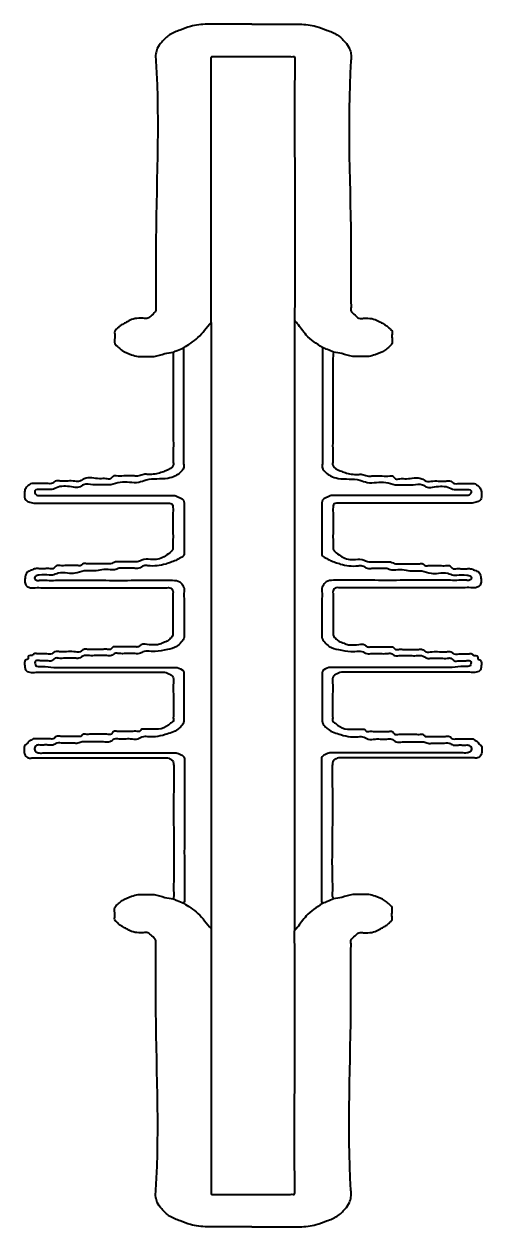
# Model space of a CAD drawing. Header units: millimetres. Extents: x 847 to 1511, y -116 to 833.
# Drawn here: x 1373.7 to 1510.8, y 472.5 to 832.6 of the extents above; entities that cross this region are included whole.
import ezdxf

# ---------------------------------------------------------------- set-up
doc = ezdxf.new("R2010")
doc.units = ezdxf.units.MM

msp = doc.modelspace()

# ---------------------------------------------------------------- linework, layer by layer
at = {"color": 1, "lineweight": 40}
for points in [[(1441.901, 832.577), (1432.54, 832.577), (1428.525, 832.577), (1423.513, 831.893), (1420.421, 830.82), (1417.265, 829.389), (1414.889, 827.211), (1413.587, 825.292), (1413.131, 823.764), (1413.131, 821.617), (1413.131, 764.566), (1413.131, 761.346), (1413.131, 759.008), (1413.131, 757.371), (1413.131, 754.528), (1413.131, 752.38), (1413.131, 750.687), (1413.131, 749.039), (1413.131, 747.538), (1413.131, 746.91), (1411.911, 745.476), (1410.748, 744.549), (1409.36, 744.549), (1408.05, 744.549), (1405.844, 744.152), (1404.338, 743.388), (1403.137, 742.733), (1402.198, 742.079), (1401.434, 741.359), (1400.844, 740.704), (1400.844, 739.832), (1400.844, 738.637), (1400.844, 736.997), (1401.942, 735.811), (1403.087, 734.916), (1405.875, 733.64), (1407.814, 733.147), (1410.247, 733.147), (1412.61, 733.147), (1415.854, 733.957), (1418.347, 734.41)], [(1441.901, 832.577), (1452.165, 832.577), (1456.18, 832.577), (1461.192, 831.893), (1464.284, 830.82), (1467.441, 829.389), (1469.816, 827.211), (1471.118, 825.292), (1471.574, 823.764), (1471.574, 821.617), (1471.574, 764.566), (1471.574, 761.346), (1471.574, 759.008), (1471.574, 757.371), (1471.574, 754.528), (1471.574, 752.38), (1471.574, 750.687), (1471.574, 749.039), (1471.574, 747.538), (1471.574, 746.91), (1472.794, 745.476), (1473.957, 744.549), (1475.345, 744.549), (1476.655, 744.549), (1478.861, 744.152), (1480.367, 743.388), (1481.568, 742.733), (1482.507, 742.079), (1483.271, 741.359), (1483.861, 740.704), (1483.861, 739.832), (1483.861, 738.637), (1483.861, 736.997), (1482.763, 735.811), (1481.619, 734.916), (1478.83, 733.64), (1476.891, 733.147), (1474.458, 733.147), (1472.095, 733.147), (1468.851, 733.957), (1466.358, 734.41)], [(1441.901, 472.577), (1432.54, 472.577), (1428.525, 472.577), (1423.513, 473.26), (1420.421, 474.333), (1417.265, 475.764), (1414.889, 477.943), (1413.587, 479.861), (1413.131, 481.39), (1413.131, 483.536), (1413.131, 540.588), (1413.131, 543.807), (1413.131, 546.145), (1413.131, 547.782), (1413.131, 550.625), (1413.131, 552.773), (1413.131, 554.466), (1413.131, 556.115), (1413.131, 557.615), (1413.131, 558.243), (1411.911, 559.678), (1410.748, 560.605), (1409.36, 560.605), (1408.05, 560.605), (1405.844, 561.002), (1404.338, 561.765), (1403.137, 562.42), (1402.198, 563.074), (1401.434, 563.794), (1400.844, 564.449), (1400.844, 565.321), (1400.844, 566.516), (1400.844, 568.156), (1401.942, 569.342), (1403.087, 570.237), (1405.875, 571.513), (1407.814, 572.006), (1410.247, 572.006), (1412.61, 572.006), (1415.854, 571.196), (1418.347, 570.743)], [(1441.901, 472.577), (1452.165, 472.577), (1456.18, 472.577), (1461.192, 473.26), (1464.284, 474.333), (1467.441, 475.764), (1469.816, 477.943), (1471.118, 479.861), (1471.574, 481.39), (1471.574, 483.536), (1471.574, 540.588), (1471.574, 543.807), (1471.574, 546.145), (1471.574, 547.782), (1471.574, 550.625), (1471.574, 552.773), (1471.574, 554.466), (1471.574, 556.115), (1471.574, 557.615), (1471.574, 558.243), (1472.794, 559.678), (1473.957, 560.605), (1475.345, 560.605), (1476.655, 560.605), (1478.861, 561.002), (1480.367, 561.765), (1481.568, 562.42), (1482.507, 563.074), (1483.271, 563.794), (1483.861, 564.449), (1483.861, 565.321), (1483.861, 566.516), (1483.861, 568.156), (1482.763, 569.342), (1481.619, 570.237), (1478.83, 571.513), (1476.891, 572.006), (1474.458, 572.006), (1472.095, 572.006), (1468.851, 571.196), (1466.358, 570.743)]]:
    msp.add_spline(points, degree=3, dxfattribs=at)
at = {"color": 4, "lineweight": 40}
for points in [[(1429.697, 743.318), (1429.697, 754.503), (1429.697, 786.597), (1429.697, 808.037), (1429.697, 812.674), (1429.697, 815.085), (1429.697, 817.496), (1429.697, 819.49), (1429.697, 821.063), (1429.697, 822.109), (1429.917, 822.878), (1430.317, 822.878), (1430.889, 822.878), (1433.254, 822.878), (1437.604, 822.878), (1445.222, 822.878), (1449.109, 822.878), (1450.278, 822.878), (1451.319, 822.878), (1452.379, 822.878), (1453.476, 822.878), (1454.312, 822.878), (1454.591, 822.878), (1454.73, 822.365), (1454.73, 821.832), (1454.73, 780.927), (1454.73, 752.579), (1454.697, 743.94)], [(1429.697, 561.835), (1429.697, 550.65), (1429.697, 518.556), (1429.697, 497.116), (1429.697, 492.479), (1429.697, 490.068), (1429.697, 487.657), (1429.697, 485.663), (1429.697, 484.091), (1429.697, 483.044), (1429.917, 482.275), (1430.317, 482.275), (1430.889, 482.275), (1433.254, 482.275), (1437.604, 482.275), (1445.222, 482.275), (1449.109, 482.275), (1450.278, 482.275), (1451.319, 482.275), (1452.379, 482.275), (1453.476, 482.275), (1454.312, 482.275), (1454.591, 482.275), (1454.73, 482.788), (1454.73, 483.321), (1454.73, 524.227), (1454.73, 552.575), (1454.697, 561.213)]]:
    msp.add_spline(points, degree=3, dxfattribs=at)
at = {"color": 3, "lineweight": 40}
for points in [[(1421.46, 735.724), (1423.597, 737.073), (1425.752, 738.764), (1427.748, 740.995), (1429.697, 743.318)], [(1463.049, 735.793), (1460.393, 737.572), (1458.181, 739.539), (1455.48, 743.006), (1454.697, 743.94)], [(1421.46, 569.429), (1423.597, 568.08), (1425.752, 566.389), (1427.748, 564.158), (1429.697, 561.835)], [(1463.049, 569.36), (1460.393, 567.581), (1458.181, 565.614), (1455.48, 562.147), (1454.697, 561.213)]]:
    msp.add_spline(points, degree=3, dxfattribs=at)
at = {"color": 5, "lineweight": 40}
for points in [[(1429.697, 743.318), (1429.697, 561.835)], [(1454.697, 743.94), (1454.697, 561.213)]]:
    msp.add_spline(points, degree=3, dxfattribs=at)
at = {"color": 6, "lineweight": 40}
for points in [[(1421.46, 735.724), (1421.46, 731.518), (1421.46, 724.256), (1421.46, 719.285), (1421.46, 710.262), (1421.46, 705.2), (1421.46, 702.656), (1421.46, 700.984), (1421.46, 699.712), (1420.449, 698.403), (1418.994, 697.349), (1416.739, 696.622), (1410.207, 696.064), (1408.014, 695.407), (1405.236, 695.407), (1402.458, 695.407), (1399.643, 694.713), (1397.304, 694.713), (1394.27, 694.713), (1391.528, 694.713), (1390.103, 693.982), (1388.531, 693.982), (1383.852, 693.982), (1381.987, 693.299), (1380.629, 693.299), (1378.396, 693.299), (1377.59, 693.299), (1376.922, 692.885), (1376.922, 692.333), (1377.843, 691.481), (1378.603, 691.481), (1380.468, 691.481), (1386.592, 691.481), (1390.483, 691.481), (1395.088, 691.481), (1398.61, 691.481), (1402.524, 691.481), (1404.895, 691.481), (1411.09, 691.481), (1414.206, 691.481), (1415.838, 691.481), (1416.765, 691.481), (1417.771, 691.481), (1418.858, 691.481), (1419.753, 691.118), (1420.634, 690.722), (1421.401, 690.112), (1421.608, 689.345), (1421.608, 688.402), (1421.608, 685.063), (1421.608, 680.007), (1421.608, 677.908), (1421.608, 676.314), (1421.608, 675.623), (1421.608, 674.6), (1421.608, 673.696), (1420.556, 672.815), (1419.079, 672.053), (1417.554, 671.482), (1416.125, 670.982), (1410.76, 670.467), (1409.506, 670.467), (1408.035, 669.696), (1406.613, 669.696), (1404.226, 669.696), (1402.152, 669.696), (1400.802, 669.263), (1399.476, 669.263), (1396.968, 669.263), (1394.726, 668.926), (1391.639, 668.926), (1388.923, 668.228), (1386.67, 668.228), (1383.908, 668.228), (1382.163, 667.672), (1381.194, 667.672), (1378.221, 667.672), (1377.056, 667.278), (1376.823, 666.766), (1377.367, 666.099), (1378.298, 666.099), (1380.595, 666.099), (1383.141, 666.099), (1398.158, 666.099), (1406.829, 666.099), (1414.225, 666.099), (1415.061, 666.099), (1416.276, 666.099), (1417.212, 666.099), (1418.174, 666.099), (1420.351, 665.64), (1420.886, 665.08), (1421.6, 663.653), (1421.6, 662.863), (1421.6, 659.819), (1421.6, 653.582), (1421.6, 651.903), (1421.6, 651.335), (1421.6, 650.66), (1421.6, 649.758), (1421.6, 649.063), (1420.768, 647.572), (1419.402, 646.29), (1416.589, 645.381), (1412.977, 644.808), (1411.706, 644.808), (1409.631, 644.808), (1408.179, 644.186), (1406.467, 644.186), (1404.211, 644.186), (1402.11, 644.186), (1400.891, 644.186), (1399.828, 643.564), (1398.479, 643.564), (1396.638, 643.564), (1395.082, 643.564), (1393.292, 643.564), (1391.736, 643.564), (1390.076, 642.786), (1388.871, 642.786), (1385.964, 642.786), (1384, 642.786), (1382.952, 642.786), (1381.983, 642.001), (1380.569, 642.001), (1379.653, 642.001), (1378.5, 642.001), (1377.191, 642.001), (1376.963, 641.766), (1376.963, 641.192), (1377.242, 640.536), (1377.915, 640.306), (1379.179, 640.306), (1382.594, 640.027), (1383.529, 640.027), (1385.089, 640.027), (1387.814, 640.027), (1390.719, 640.027), (1393.083, 640.027), (1397.87, 640.027), (1399.712, 640.027), (1411.426, 640.027), (1417.359, 640.027), (1418.935, 640.027), (1421.024, 639.332), (1421.507, 638.661), (1421.507, 637.887), (1421.507, 636.516), (1421.507, 634.057), (1421.507, 627.977), (1421.507, 626.097), (1421.507, 625.31), (1421.507, 624.588), (1421.507, 623.866), (1421.213, 622.99), (1420.731, 622.423), (1419.752, 621.513), (1415.923, 619.9), (1413.021, 619.241), (1411.174, 619.241), (1409.415, 619.241), (1407.745, 618.582), (1405.59, 618.582), (1403.743, 618.582), (1402.161, 618.582), (1400.71, 618.582), (1399.39, 617.747), (1397.456, 617.747), (1396.489, 617.747), (1394.158, 617.747), (1391.96, 617.747), (1391.124, 617.747), (1389.814, 617.338), (1388.506, 617.338), (1385.384, 617.338), (1383.535, 617.338), (1382.261, 616.797), (1380.831, 616.797), (1379.645, 616.797), (1378.494, 616.797), (1377.796, 616.797), (1377.011, 616.327), (1376.821, 615.78), (1377.238, 614.798), (1378.2, 614.431), (1379.651, 614.431), (1381.487, 614.431), (1383.621, 614.431), (1386.331, 614.431), (1389.251, 614.431), (1393.378, 614.431), (1398.933, 614.431), (1403.585, 614.431), (1409.184, 614.431), (1410.597, 614.431), (1411.656, 614.431), (1415.602, 614.431), (1417.057, 614.431), (1418.107, 614.431), (1419.188, 614.431), (1420.695, 613.898), (1421.691, 612.96), (1421.691, 612.136), (1421.691, 611.056), (1421.691, 609.151), (1421.691, 603.208), (1421.691, 591.737), (1421.691, 580.57), (1421.691, 571.872), (1421.691, 570.583), (1421.691, 570), (1421.46, 569.429)], [(1463.049, 735.793), (1463.011, 731.518), (1463.011, 724.256), (1463.011, 719.285), (1463.011, 710.262), (1463.011, 705.2), (1463.011, 702.656), (1463.011, 700.984), (1463.011, 699.712), (1464.022, 698.403), (1465.477, 697.349), (1467.732, 696.622), (1474.264, 696.064), (1476.458, 695.407), (1479.236, 695.407), (1482.014, 695.407), (1484.828, 694.713), (1487.167, 694.713), (1490.201, 694.713), (1492.943, 694.713), (1494.368, 693.982), (1495.94, 693.982), (1500.619, 693.982), (1502.484, 693.299), (1503.842, 693.299), (1506.075, 693.299), (1506.881, 693.299), (1507.549, 692.885), (1507.549, 692.333), (1506.628, 691.481), (1505.868, 691.481), (1504.003, 691.481), (1497.879, 691.481), (1493.988, 691.481), (1489.384, 691.481), (1485.861, 691.481), (1481.947, 691.481), (1479.576, 691.481), (1473.381, 691.481), (1470.265, 691.481), (1468.633, 691.481), (1467.706, 691.481), (1466.7, 691.481), (1465.613, 691.481), (1464.718, 691.118), (1463.837, 690.722), (1463.07, 690.112), (1462.863, 689.345), (1462.863, 688.402), (1462.863, 685.063), (1462.863, 680.007), (1462.863, 677.908), (1462.863, 676.314), (1462.863, 675.623), (1462.863, 674.6), (1462.863, 673.696), (1463.915, 672.815), (1465.392, 672.053), (1466.917, 671.482), (1468.346, 670.982), (1473.711, 670.467), (1474.965, 670.467), (1476.436, 669.696), (1477.859, 669.696), (1480.246, 669.696), (1482.319, 669.696), (1483.669, 669.263), (1484.996, 669.263), (1487.503, 669.263), (1489.745, 668.926), (1492.832, 668.926), (1495.548, 668.228), (1497.801, 668.228), (1500.563, 668.228), (1502.308, 667.672), (1503.277, 667.672), (1506.251, 667.672), (1507.415, 667.278), (1507.648, 666.766), (1507.104, 666.099), (1506.173, 666.099), (1503.876, 666.099), (1501.33, 666.099), (1486.313, 666.099), (1477.642, 666.099), (1470.246, 666.099), (1469.411, 666.099), (1468.196, 666.099), (1467.259, 666.099), (1466.297, 666.099), (1464.12, 665.64), (1463.585, 665.08), (1462.871, 663.653), (1462.871, 662.863), (1462.871, 659.819), (1462.871, 653.582), (1462.871, 651.903), (1462.871, 651.335), (1462.871, 650.66), (1462.871, 649.758), (1462.871, 649.063), (1463.703, 647.572), (1465.069, 646.29), (1467.883, 645.381), (1471.494, 644.808), (1472.765, 644.808), (1474.84, 644.808), (1476.292, 644.186), (1478.004, 644.186), (1480.26, 644.186), (1482.361, 644.186), (1483.58, 644.186), (1484.643, 643.564), (1485.992, 643.564), (1487.833, 643.564), (1489.39, 643.564), (1491.179, 643.564), (1492.735, 643.564), (1494.395, 642.786), (1495.6, 642.786), (1498.507, 642.786), (1500.471, 642.786), (1501.519, 642.786), (1502.488, 642.001), (1503.902, 642.001), (1504.819, 642.001), (1505.971, 642.001), (1507.28, 642.001), (1507.508, 641.766), (1507.508, 641.192), (1507.229, 640.536), (1506.556, 640.306), (1505.292, 640.306), (1501.878, 640.027), (1500.942, 640.027), (1499.382, 640.027), (1496.657, 640.027), (1493.752, 640.027), (1491.388, 640.027), (1486.601, 640.027), (1484.759, 640.027), (1473.045, 640.027), (1467.113, 640.027), (1465.536, 640.027), (1463.447, 639.332), (1462.964, 638.661), (1462.964, 637.887), (1462.964, 636.516), (1462.964, 634.057), (1462.964, 627.977), (1462.964, 626.097), (1462.964, 625.31), (1462.964, 624.588), (1462.964, 623.866), (1463.258, 622.99), (1463.74, 622.423), (1464.72, 621.513), (1468.548, 619.9), (1471.45, 619.241), (1473.297, 619.241), (1475.056, 619.241), (1476.727, 618.582), (1478.881, 618.582), (1480.728, 618.582), (1482.311, 618.582), (1483.762, 618.582), (1485.081, 617.747), (1487.015, 617.747), (1487.983, 617.747), (1490.313, 617.747), (1492.511, 617.747), (1493.347, 617.747), (1494.657, 617.338), (1495.965, 617.338), (1499.087, 617.338), (1500.936, 617.338), (1502.21, 616.797), (1503.64, 616.797), (1504.826, 616.797), (1505.978, 616.797), (1506.675, 616.797), (1507.46, 616.327), (1507.65, 615.78), (1507.233, 614.798), (1506.271, 614.431), (1504.82, 614.431), (1502.984, 614.431), (1500.851, 614.431), (1498.14, 614.431), (1495.22, 614.431), (1491.093, 614.431), (1485.538, 614.431), (1480.886, 614.431), (1475.287, 614.431), (1473.874, 614.431), (1472.815, 614.431), (1468.87, 614.431), (1467.415, 614.431), (1466.364, 614.431), (1465.283, 614.431), (1463.776, 613.898), (1462.78, 612.96), (1462.78, 612.136), (1462.78, 611.056), (1462.78, 609.151), (1462.78, 603.208), (1462.78, 591.737), (1462.78, 580.57), (1462.78, 571.872), (1462.78, 570.583), (1462.78, 570), (1463.049, 569.36)], [(1418.347, 734.41), (1418.347, 731.963), (1418.347, 729.167), (1418.347, 723.6), (1418.347, 710.206), (1418.347, 704.153), (1418.347, 701.683), (1418.347, 700.551), (1416.161, 698.908), (1414.669, 698.33), (1410.885, 697.8), (1409.523, 697.8), (1408.046, 697.34), (1406.627, 697.34), (1403.559, 697.34), (1401.219, 697.34), (1400.528, 697.34), (1399.55, 696.516), (1398.246, 696.516), (1396.29, 696.516), (1391.727, 696.516), (1390.426, 695.805), (1388.351, 695.805), (1386.214, 695.805), (1384.542, 695.805), (1383.024, 695.805), (1381.878, 695.062), (1380.949, 695.062), (1378.688, 695.062), (1377.109, 695.062), (1376.056, 695.062), (1374.6, 694.165), (1373.95, 693.236), (1373.814, 691.973), (1373.814, 690.953), (1374.011, 690.296), (1375.064, 689.616), (1376.58, 689.233), (1377.764, 689.233), (1379.978, 689.233), (1384.384, 689.233), (1387.277, 689.233), (1389.762, 689.233), (1392.363, 689.233), (1394.925, 689.233), (1397.43, 689.233), (1404.104, 689.233), (1410.954, 689.233), (1412.083, 689.233), (1414.666, 689.233), (1415.289, 689.233), (1416.116, 689.233), (1416.905, 689.233), (1418.095, 688.739), (1418.258, 688.025), (1418.258, 685.732), (1418.258, 677), (1418.258, 676.099), (1418.258, 675.584), (1417.696, 674.747), (1414.208, 672.572), (1412.238, 672.326), (1409.556, 672.326), (1408.259, 671.83), (1407.573, 671.614), (1406.597, 671.614), (1404.787, 671.614), (1402.746, 671.614), (1401.026, 671.614), (1399.546, 671.069), (1398.905, 671.069), (1397.416, 671.069), (1394.811, 671.069), (1392.35, 671.069), (1391.399, 671.069), (1390.716, 670.512), (1389.806, 670.512), (1388.069, 670.512), (1386.312, 670.512), (1384.492, 670.512), (1383.458, 670.512), (1382.3, 669.582), (1381.514, 669.582), (1379.963, 669.582), (1378.247, 669.582), (1377.079, 669.582), (1375.889, 669.146), (1374.657, 668.521), (1374.218, 667.874), (1373.937, 666.413), (1373.969, 665.266), (1374.636, 664.243), (1375.576, 663.889), (1377.037, 663.889), (1379.23, 663.889), (1392.051, 663.889), (1394.598, 663.889), (1403.375, 663.889), (1409.193, 663.889), (1411.864, 663.889), (1413.858, 663.889), (1416.496, 663.889), (1417.306, 663.889), (1418.253, 662.999), (1418.253, 662.124), (1418.253, 661.25), (1418.253, 657.49), (1418.253, 654.408), (1418.253, 653.374), (1418.253, 652.018), (1418.253, 651.35), (1418.253, 650.682), (1418.253, 649.8), (1417.577, 648.744), (1416.499, 647.883), (1414.926, 647.28), (1413.655, 646.785), (1412.512, 646.785), (1411.262, 646.785), (1408.719, 646.785), (1407.938, 646.189), (1407.026, 646.189), (1405.919, 646.189), (1403.596, 646.189), (1401.686, 646.189), (1401.013, 646.189), (1400.34, 646.189), (1399.602, 645.43), (1398.711, 645.43), (1397.322, 645.43), (1396.041, 645.43), (1394.478, 645.43), (1392.698, 645.43), (1391.547, 645.43), (1390.479, 644.736), (1388.593, 644.736), (1386.401, 644.736), (1384.341, 644.736), (1382.938, 644.736), (1382.083, 644.123), (1379.891, 644.123), (1378.992, 644.123), (1377.523, 644.123), (1376.668, 644.123), (1376.076, 643.575), (1375.528, 643.575), (1374.892, 643.181), (1374.892, 642.633), (1374.125, 642.239), (1373.844, 641.428), (1373.906, 640.289), (1374.125, 639.348), (1375.375, 638.581), (1377.282, 638.581), (1379.496, 638.581), (1382.412, 638.581), (1385.612, 638.581), (1397.186, 638.581), (1410.2, 638.581), (1412.226, 638.581), (1412.822, 638.581), (1413.661, 638.581), (1414.169, 638.581), (1414.876, 638.581), (1415.737, 638.581), (1417.483, 637.894), (1418.171, 637.362), (1418.386, 636.567), (1418.386, 635.475), (1418.386, 631.977), (1418.386, 629.459), (1418.386, 627.732), (1418.386, 626.797), (1418.386, 626.185), (1418.386, 625.329), (1418.386, 624.622), (1418.386, 624.043), (1417.804, 623.477), (1416.884, 622.785), (1413.982, 621.527), (1412.961, 621.527), (1411.941, 621.527), (1410.512, 621.527), (1409.196, 621.527), (1408.992, 621.527), (1408.244, 620.869), (1407.541, 620.869), (1405.885, 620.869), (1404.388, 620.869), (1402.823, 620.869), (1401.53, 620.869), (1400.532, 620.869), (1399.829, 620.031), (1398.514, 620.031), (1397.198, 620.031), (1395.792, 620.031), (1393.706, 620.031), (1392.05, 620.031), (1391.347, 620.031), (1390.689, 619.374), (1389.988, 619.374), (1388.886, 619.374), (1386.544, 619.374), (1384.731, 619.374), (1383.353, 619.374), (1382.412, 618.62), (1381.609, 618.62), (1380.254, 618.62), (1378.945, 618.62), (1377.775, 618.62), (1376.971, 618.62), (1376.374, 618.62), (1375.823, 618.253), (1375.02, 617.794), (1374.675, 617.266), (1374.01, 616.739), (1373.7, 615.569), (1374.01, 613.779), (1375.043, 612.954), (1376.305, 612.954), (1377.843, 612.954), (1379.726, 612.954), (1392.747, 612.954), (1397.31, 612.954), (1409.161, 612.954), (1412.216, 612.954), (1413.725, 612.954), (1414.6, 612.954), (1415.315, 612.954), (1415.915, 612.954), (1416.607, 612.954), (1417.38, 612.674), (1418.219, 612.052), (1418.482, 610.632), (1418.482, 608.907), (1418.482, 604.877), (1418.482, 591.705), (1418.482, 575.983), (1418.482, 572.474), (1418.482, 571.521), (1418.347, 570.743)], [(1466.358, 734.41), (1466.124, 731.963), (1466.124, 729.167), (1466.124, 723.6), (1466.124, 710.206), (1466.124, 704.153), (1466.124, 701.683), (1466.124, 700.551), (1468.31, 698.908), (1469.802, 698.33), (1473.587, 697.8), (1474.948, 697.8), (1476.425, 697.34), (1477.844, 697.34), (1480.913, 697.34), (1483.252, 697.34), (1483.943, 697.34), (1484.921, 696.516), (1486.225, 696.516), (1488.181, 696.516), (1492.744, 696.516), (1494.045, 695.805), (1496.12, 695.805), (1498.257, 695.805), (1499.93, 695.805), (1501.447, 695.805), (1502.593, 695.062), (1503.522, 695.062), (1505.783, 695.062), (1507.363, 695.062), (1508.416, 695.062), (1509.871, 694.165), (1510.522, 693.236), (1510.657, 691.973), (1510.657, 690.953), (1510.46, 690.296), (1509.407, 689.616), (1507.891, 689.233), (1506.707, 689.233), (1504.494, 689.233), (1500.087, 689.233), (1497.194, 689.233), (1494.71, 689.233), (1492.108, 689.233), (1489.546, 689.233), (1487.042, 689.233), (1480.367, 689.233), (1473.517, 689.233), (1472.388, 689.233), (1469.805, 689.233), (1469.182, 689.233), (1468.356, 689.233), (1467.566, 689.233), (1466.376, 688.739), (1466.213, 688.025), (1466.213, 685.732), (1466.213, 677), (1466.213, 676.099), (1466.213, 675.584), (1466.775, 674.747), (1470.263, 672.572), (1472.233, 672.326), (1474.915, 672.326), (1476.212, 671.83), (1476.899, 671.614), (1477.874, 671.614), (1479.684, 671.614), (1481.725, 671.614), (1483.445, 671.614), (1484.925, 671.069), (1485.566, 671.069), (1487.055, 671.069), (1489.66, 671.069), (1492.121, 671.069), (1493.072, 671.069), (1493.755, 670.512), (1494.665, 670.512), (1496.402, 670.512), (1498.16, 670.512), (1499.979, 670.512), (1501.013, 670.512), (1502.171, 669.582), (1502.957, 669.582), (1504.508, 669.582), (1506.224, 669.582), (1507.392, 669.582), (1508.582, 669.146), (1509.814, 668.521), (1510.253, 667.874), (1510.534, 666.413), (1510.502, 665.266), (1509.835, 664.243), (1508.895, 663.889), (1507.434, 663.889), (1505.241, 663.889), (1492.42, 663.889), (1489.873, 663.889), (1481.097, 663.889), (1475.278, 663.889), (1472.607, 663.889), (1470.613, 663.889), (1467.975, 663.889), (1467.165, 663.889), (1466.218, 662.999), (1466.218, 662.124), (1466.218, 661.25), (1466.218, 657.49), (1466.218, 654.408), (1466.218, 653.374), (1466.218, 652.018), (1466.218, 651.35), (1466.218, 650.682), (1466.218, 649.8), (1466.894, 648.744), (1467.972, 647.883), (1469.545, 647.28), (1470.817, 646.785), (1471.959, 646.785), (1473.209, 646.785), (1475.752, 646.785), (1476.533, 646.189), (1477.445, 646.189), (1478.552, 646.189), (1480.875, 646.189), (1482.785, 646.189), (1483.458, 646.189), (1484.131, 646.189), (1484.87, 645.43), (1485.76, 645.43), (1487.149, 645.43), (1488.43, 645.43), (1489.993, 645.43), (1491.773, 645.43), (1492.924, 645.43), (1493.993, 644.736), (1495.878, 644.736), (1498.07, 644.736), (1500.131, 644.736), (1501.534, 644.736), (1502.388, 644.123), (1504.581, 644.123), (1505.479, 644.123), (1506.948, 644.123), (1507.803, 644.123), (1508.395, 643.575), (1508.943, 643.575), (1509.579, 643.181), (1509.579, 642.633), (1510.346, 642.239), (1510.627, 641.428), (1510.565, 640.289), (1510.346, 639.348), (1509.096, 638.581), (1507.189, 638.581), (1504.975, 638.581), (1502.06, 638.581), (1498.859, 638.581), (1487.285, 638.581), (1474.271, 638.581), (1472.245, 638.581), (1471.649, 638.581), (1470.81, 638.581), (1470.302, 638.581), (1469.595, 638.581), (1468.734, 638.581), (1466.988, 637.894), (1466.3, 637.362), (1466.085, 636.567), (1466.085, 635.475), (1466.085, 631.977), (1466.085, 629.459), (1466.085, 627.732), (1466.085, 626.797), (1466.085, 626.185), (1466.085, 625.329), (1466.085, 624.622), (1466.085, 624.043), (1466.668, 623.477), (1467.587, 622.785), (1470.489, 621.527), (1471.51, 621.527), (1472.531, 621.527), (1473.959, 621.527), (1475.275, 621.527), (1475.479, 621.527), (1476.227, 620.869), (1476.931, 620.869), (1478.586, 620.869), (1480.083, 620.869), (1481.648, 620.869), (1482.941, 620.869), (1483.939, 620.869), (1484.642, 620.031), (1485.957, 620.031), (1487.273, 620.031), (1488.679, 620.031), (1490.765, 620.031), (1492.421, 620.031), (1493.124, 620.031), (1493.782, 619.374), (1494.483, 619.374), (1495.585, 619.374), (1497.927, 619.374), (1499.74, 619.374), (1501.118, 619.374), (1502.059, 618.62), (1502.863, 618.62), (1504.217, 618.62), (1505.526, 618.62), (1506.697, 618.62), (1507.5, 618.62), (1508.097, 618.62), (1508.648, 618.253), (1509.451, 617.794), (1509.796, 617.266), (1510.462, 616.739), (1510.771, 615.569), (1510.462, 613.779), (1509.428, 612.954), (1508.166, 612.954), (1506.628, 612.954), (1504.745, 612.954), (1491.724, 612.954), (1487.161, 612.954), (1475.31, 612.954), (1472.255, 612.954), (1470.746, 612.954), (1469.871, 612.954), (1469.156, 612.954), (1468.556, 612.954), (1467.864, 612.954), (1467.091, 612.674), (1466.252, 612.052), (1465.989, 610.632), (1465.989, 608.907), (1465.989, 604.877), (1465.989, 591.705), (1465.989, 575.983), (1465.989, 572.474), (1465.989, 571.521), (1466.358, 570.743)]]:
    msp.add_spline(points, degree=3, dxfattribs=at)
at = {"color": 2, "lineweight": 40}
for points in [[(1418.347, 734.41), (1419.573, 734.927), (1421.46, 735.724)], [(1466.358, 734.41), (1464.563, 735.171), (1463.049, 735.793)], [(1418.347, 570.743), (1419.573, 570.226), (1421.46, 569.429)], [(1466.358, 570.743), (1464.563, 569.982), (1463.049, 569.36)]]:
    msp.add_spline(points, degree=3, dxfattribs=at)

doc.saveas('drawing.dxf')
